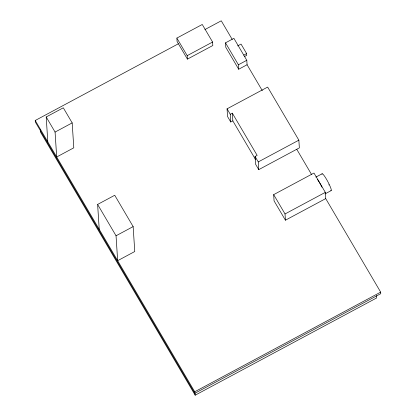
<?xml version="1.0" encoding="UTF-8"?>
<svg xmlns="http://www.w3.org/2000/svg" width="416" height="416" viewBox="0 0 416 416"><rect width="100%" height="100%" fill="white"/><g stroke="black" fill="none" stroke-linecap="round" stroke-linejoin="round"><path stroke-width="0.62" d="M247.078 64.74L238.696 69.238L225.8 47.299L225.508 42.853L233.886 38.324L246.792 60.294L247.078 64.74L262.309 90.667M176.868 38.08L202.264 24.471L212.592 42.042L212.815 45.516L187.424 59.124L177.096 41.553L176.868 38.08L187.2 55.65L187.424 59.124M325.723 198.604L285.428 220.199L274.076 200.886L273.676 194.636L313.976 173.04L325.322 192.353L325.723 198.604L380.671 292.131L380.77 293.67L194.818 393.318L35.329 122.028L35.23 120.489L178.396 43.768M204.916 29.562L221.265 20.8L232.237 39.473M46.197 116.969L63.305 107.801L72.181 122.902L73.793 147.82L56.685 156.988L55.078 132.07L46.197 116.969L47.809 141.887M187.2 55.65L212.592 42.042M55.078 132.07L72.181 122.902M237.635 45.895L241.041 44.07L246.62 53.565L246.735 55.349L244.468 56.56M243.786 55.089L246.62 53.565M238.696 69.238L238.404 64.787L246.792 60.294M230.755 121.992L227.552 116.548L227.058 108.836L267.649 87.084L298.86 140.171L299.359 147.878L258.762 169.629L255.564 164.185L255.065 156.478L257.14 155.366L232.331 113.168L230.256 114.28L230.755 121.992L232.83 120.879L232.331 113.168M97.62 204.433L114.728 195.265L133.151 226.606L134.758 251.524L117.655 260.692L116.043 235.773L97.62 204.433L99.232 229.351M116.043 235.773L133.151 226.606M258.762 169.629L258.263 161.923L298.86 140.171M315.874 177.107L322.124 173.763M285.428 220.199L285.028 213.949L325.322 192.353M324.958 193.934L331.204 190.585M194.818 393.318L194.719 391.773L380.671 292.131M40.368 129.735L40.524 132.142L195.172 395.2L376.594 297.981L376.438 295.568M296.743 149.276L311.438 174.288M225.508 42.853L238.404 64.787M227.058 108.836L230.256 114.28M255.065 156.478L258.263 161.923M232.83 120.879L255.679 159.744M273.676 194.636L285.028 213.949M35.23 120.489L194.719 391.773M328.869 184.626L329.025 184.99M195.016 392.787L195.172 395.2M317.356 179.301A9.563 1.284 61.8 0 1 322.01 187.216M322.015 174.257A9.563 1.284 61.8 0 1 322.54 173.836L323.237 174.481A9.563 1.284 61.8 0 1 329.815 185.676L330.595 187.548A9.563 1.284 61.8 0 1 330.788 190.512"/></g></svg>
